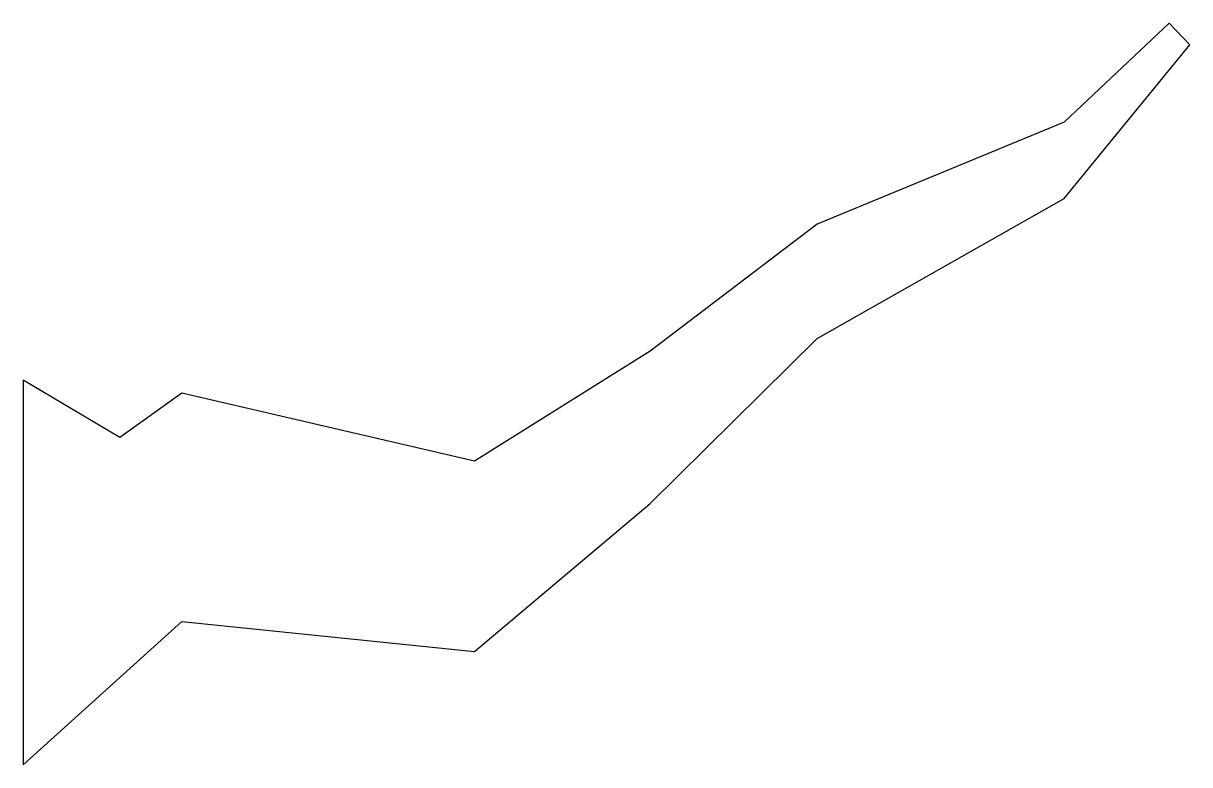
# Model space of a CAD drawing. Extents: x 0 to 28.3, y 0 to 18.
import ezdxf

# ---------------------------------------------------------------- set-up
doc = ezdxf.new("R2010")
doc.units = 0
doc.layers.add('Ebene_1', color=7, linetype='CONTINUOUS')

msp = doc.modelspace()

# ---------------------------------------------------------------- linework, layer by layer
at = {"layer": 'Ebene_1', "color": 7}
msp.add_lwpolyline([(27.760857, 17.964657), (25.214241, 15.567422), (19.235208, 13.096324), (15.189841, 10.019991), (10.927292, 7.354865), (3.843627, 9.003001), (2.341014, 7.930887), (0, 9.314436), (0, -0.000001), (3.843627, 3.466041), (10.927292, 2.741195), (15.189841, 6.329055), (19.235208, 10.327568), (25.214241, 13.721954), (28.2575, 17.445964), (27.760857, 17.964657), (27.760857, 17.964657)], close=True, dxfattribs=at)

doc.saveas('drawing.dxf')
